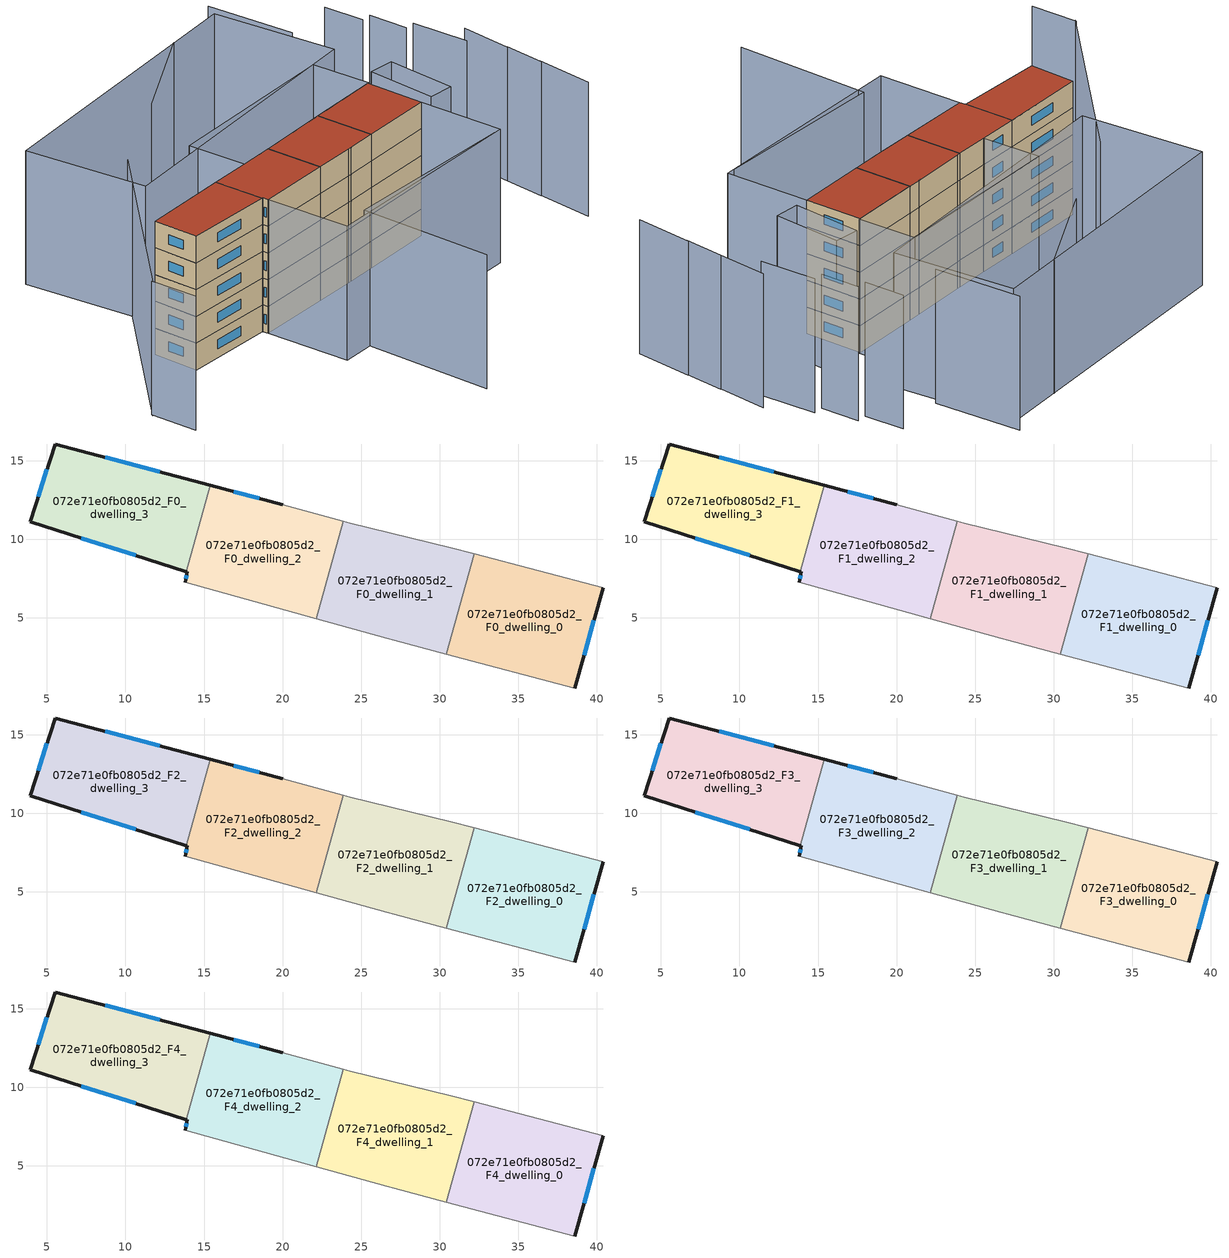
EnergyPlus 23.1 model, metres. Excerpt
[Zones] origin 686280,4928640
072e71e0fb0805d2_F0_dwelling_0
 floor ground (EU_floor_Construction): 40.41,6.92 38.61,0.53 30.42,2.69 32.19,9.06 z0
 wall outside (EU_wall_Construction): 38.61,0.53 40.41,6.92 z0:3
 wall adiabatic (EU_wall_Construction): 40.41,6.92 32.19,9.06 / 30.42,2.69 38.61,0.53 z0:3
 wall to 072e71e0fb0805d2_F0_dwelling_1 (EU_wall_Construction): 32.19,9.06 30.42,2.69 z0:3
 window (EU_Window_Construction): 39.19,2.61 39.82,4.84 z0.98:2.02
072e71e0fb0805d2_F0_dwelling_1
 floor ground (EU_floor_Construction): 32.19,9.06 30.42,2.69 27.1,3.56 26.64,3.69 22.14,4.94 23.87,11.15 24.32,11.03 30.71,9.45 z0
 wall adiabatic (EU_wall_Construction): 22.14,4.94 26.64,3.69 27.1,3.56 30.42,2.69 / 32.19,9.06 30.71,9.45 24.32,11.03 23.87,11.15 z0:3
 wall to 072e71e0fb0805d2_F0_dwelling_2 (EU_wall_Construction): 23.87,11.15 22.14,4.94 z0:3
072e71e0fb0805d2_F0_dwelling_2
 floor ground (EU_floor_Construction): 23.87,11.15 22.14,4.94 13.8,7.26 13.94,7.92 13.87,7.94 15.4,13.43 20.01,12.2 z0
 wall outside (EU_wall_Construction): 13.87,7.94 13.94,7.92 13.8,7.26 / 20.01,12.2 15.4,13.43 z0:3
 wall adiabatic (EU_wall_Construction): 13.8,7.26 22.14,4.94 / 23.87,11.15 20.01,12.2 z0:3
 wall to 072e71e0fb0805d2_F0_dwelling_3 (EU_wall_Construction): 15.4,13.43 13.87,7.94 z0:3
 window (EU_Window_Construction): 13.89,7.71 13.84,7.48 / 18.51,12.6 16.9,13.03 z0.98:2.02
072e71e0fb0805d2_F0_dwelling_3
 floor ground (EU_floor_Construction): 15.4,13.43 13.87,7.94 3.95,11.1 5.52,16.06 z0
 wall outside (EU_wall_Construction): 15.4,13.43 5.52,16.06 3.95,11.1 13.87,7.94 z0:3
 window (EU_Window_Construction): 7.17,10.07 10.64,8.97 / 5.01,14.45 4.46,12.72 / 12.18,14.29 8.73,15.21 z0.98:2.02
072e71e0fb0805d2_F1_dwelling_0
 floor to 072e71e0fb0805d2_F0_dwelling_0 (EU_floor_Construction): 40.41,6.92 38.61,0.53 30.42,2.69 32.19,9.06 z3
 wall outside (EU_wall_Construction): 38.61,0.53 40.41,6.92 z3:6
 wall adiabatic (EU_wall_Construction): 40.41,6.92 32.19,9.06 / 30.42,2.69 38.61,0.53 z3:6
 wall to 072e71e0fb0805d2_F1_dwelling_1 (EU_wall_Construction): 32.19,9.06 30.42,2.69 z3:6
 window (EU_Window_Construction): 39.19,2.61 39.82,4.84 z3.98:5.02
072e71e0fb0805d2_F1_dwelling_1
 floor to 072e71e0fb0805d2_F0_dwelling_1 (EU_floor_Construction): 32.19,9.06 30.42,2.69 27.1,3.56 26.64,3.69 22.14,4.94 23.87,11.15 24.32,11.03 30.71,9.45 z3
 wall adiabatic (EU_wall_Construction): 22.14,4.94 26.64,3.69 27.1,3.56 30.42,2.69 / 32.19,9.06 30.71,9.45 24.32,11.03 23.87,11.15 z3:6
 wall to 072e71e0fb0805d2_F1_dwelling_2 (EU_wall_Construction): 23.87,11.15 22.14,4.94 z3:6
072e71e0fb0805d2_F1_dwelling_2
 floor to 072e71e0fb0805d2_F0_dwelling_2 (EU_floor_Construction): 23.87,11.15 22.14,4.94 13.8,7.26 13.94,7.92 13.87,7.94 15.4,13.43 20.01,12.2 z3
 wall outside (EU_wall_Construction): 13.87,7.94 13.94,7.92 13.8,7.26 / 20.01,12.2 15.4,13.43 z3:6
 wall adiabatic (EU_wall_Construction): 13.8,7.26 22.14,4.94 / 23.87,11.15 20.01,12.2 z3:6
 wall to 072e71e0fb0805d2_F1_dwelling_3 (EU_wall_Construction): 15.4,13.43 13.87,7.94 z3:6
 window (EU_Window_Construction): 13.89,7.71 13.84,7.48 / 18.51,12.6 16.9,13.03 z3.98:5.02
072e71e0fb0805d2_F1_dwelling_3
 floor to 072e71e0fb0805d2_F0_dwelling_3 (EU_floor_Construction): 15.4,13.43 13.87,7.94 3.95,11.1 5.52,16.06 z3
 wall outside (EU_wall_Construction): 15.4,13.43 5.52,16.06 3.95,11.1 13.87,7.94 z3:6
 window (EU_Window_Construction): 7.17,10.07 10.64,8.97 / 5.01,14.45 4.46,12.72 / 12.18,14.29 8.73,15.21 z3.98:5.02
072e71e0fb0805d2_F2_dwelling_0
 floor to 072e71e0fb0805d2_F1_dwelling_0 (EU_floor_Construction): 40.41,6.92 38.61,0.53 30.42,2.69 32.19,9.06 z6
 wall outside (EU_wall_Construction): 38.61,0.53 40.41,6.92 z6:9
 wall adiabatic (EU_wall_Construction): 40.41,6.92 32.19,9.06 / 30.42,2.69 38.61,0.53 z6:9
 wall to 072e71e0fb0805d2_F2_dwelling_1 (EU_wall_Construction): 32.19,9.06 30.42,2.69 z6:9
 window (EU_Window_Construction): 39.19,2.61 39.82,4.84 z6.98:8.02
072e71e0fb0805d2_F2_dwelling_1
 floor to 072e71e0fb0805d2_F1_dwelling_1 (EU_floor_Construction): 32.19,9.06 30.42,2.69 27.1,3.56 26.64,3.69 22.14,4.94 23.87,11.15 24.32,11.03 30.71,9.45 z6
 wall adiabatic (EU_wall_Construction): 22.14,4.94 26.64,3.69 27.1,3.56 30.42,2.69 / 32.19,9.06 30.71,9.45 24.32,11.03 23.87,11.15 z6:9
 wall to 072e71e0fb0805d2_F2_dwelling_2 (EU_wall_Construction): 23.87,11.15 22.14,4.94 z6:9
072e71e0fb0805d2_F2_dwelling_2
 floor to 072e71e0fb0805d2_F1_dwelling_2 (EU_floor_Construction): 23.87,11.15 22.14,4.94 13.8,7.26 13.94,7.92 13.87,7.94 15.4,13.43 20.01,12.2 z6
 wall outside (EU_wall_Construction): 13.87,7.94 13.94,7.92 13.8,7.26 / 20.01,12.2 15.4,13.43 z6:9
 wall adiabatic (EU_wall_Construction): 13.8,7.26 22.14,4.94 / 23.87,11.15 20.01,12.2 z6:9
 wall to 072e71e0fb0805d2_F2_dwelling_3 (EU_wall_Construction): 15.4,13.43 13.87,7.94 z6:9
 window (EU_Window_Construction): 13.89,7.71 13.84,7.48 / 18.51,12.6 16.9,13.03 z6.98:8.02
072e71e0fb0805d2_F2_dwelling_3
 floor to 072e71e0fb0805d2_F1_dwelling_3 (EU_floor_Construction): 15.4,13.43 13.87,7.94 3.95,11.1 5.52,16.06 z6
 wall outside (EU_wall_Construction): 15.4,13.43 5.52,16.06 3.95,11.1 13.87,7.94 z6:9
 window (EU_Window_Construction): 7.17,10.07 10.64,8.97 / 5.01,14.45 4.46,12.72 / 12.18,14.29 8.73,15.21 z6.98:8.02
072e71e0fb0805d2_F3_dwelling_0
 floor to 072e71e0fb0805d2_F2_dwelling_0 (EU_floor_Construction): 40.41,6.92 38.61,0.53 30.42,2.69 32.19,9.06 z9
 wall outside (EU_wall_Construction): 38.61,0.53 40.41,6.92 z9:12
 wall adiabatic (EU_wall_Construction): 40.41,6.92 32.19,9.06 / 30.42,2.69 38.61,0.53 z9:12
 wall to 072e71e0fb0805d2_F3_dwelling_1 (EU_wall_Construction): 32.19,9.06 30.42,2.69 z9:12
 window (EU_Window_Construction): 39.19,2.61 39.82,4.84 z9.98:11.02
072e71e0fb0805d2_F3_dwelling_1
 floor to 072e71e0fb0805d2_F2_dwelling_1 (EU_floor_Construction): 32.19,9.06 30.42,2.69 27.1,3.56 26.64,3.69 22.14,4.94 23.87,11.15 24.32,11.03 30.71,9.45 z9
 wall adiabatic (EU_wall_Construction): 22.14,4.94 26.64,3.69 27.1,3.56 30.42,2.69 / 32.19,9.06 30.71,9.45 24.32,11.03 23.87,11.15 z9:12
 wall to 072e71e0fb0805d2_F3_dwelling_2 (EU_wall_Construction): 23.87,11.15 22.14,4.94 z9:12
072e71e0fb0805d2_F3_dwelling_2
 floor to 072e71e0fb0805d2_F2_dwelling_2 (EU_floor_Construction): 23.87,11.15 22.14,4.94 13.8,7.26 13.94,7.92 13.87,7.94 15.4,13.43 20.01,12.2 z9
 wall outside (EU_wall_Construction): 13.87,7.94 13.94,7.92 13.8,7.26 / 20.01,12.2 15.4,13.43 z9:12
 wall adiabatic (EU_wall_Construction): 13.8,7.26 22.14,4.94 / 23.87,11.15 20.01,12.2 z9:12
 wall to 072e71e0fb0805d2_F3_dwelling_3 (EU_wall_Construction): 15.4,13.43 13.87,7.94 z9:12
 window (EU_Window_Construction): 13.89,7.71 13.84,7.48 / 18.51,12.6 16.9,13.03 z9.98:11.02
072e71e0fb0805d2_F3_dwelling_3
 floor to 072e71e0fb0805d2_F2_dwelling_3 (EU_floor_Construction): 15.4,13.43 13.87,7.94 3.95,11.1 5.52,16.06 z9
 wall outside (EU_wall_Construction): 15.4,13.43 5.52,16.06 3.95,11.1 13.87,7.94 z9:12
 window (EU_Window_Construction): 7.17,10.07 10.64,8.97 / 5.01,14.45 4.46,12.72 / 12.18,14.29 8.73,15.21 z9.98:11.02
072e71e0fb0805d2_F4_dwelling_0
 floor to 072e71e0fb0805d2_F3_dwelling_0 (EU_floor_Construction): 40.41,6.92 38.61,0.53 30.42,2.69 32.19,9.06 z12
 wall outside (EU_wall_Construction): 38.61,0.53 40.41,6.92 z12:15
 wall adiabatic (EU_wall_Construction): 40.41,6.92 32.19,9.06 / 30.42,2.69 38.61,0.53 z12:15
 wall to 072e71e0fb0805d2_F4_dwelling_1 (EU_wall_Construction): 32.19,9.06 30.42,2.69 z12:15
 window (EU_Window_Construction): 39.19,2.61 39.82,4.84 z12.98:14.02
 roof outside (EU_roof_Construction): 38.61,0.53 40.41,6.92 32.19,9.06 30.42,2.69 z15
072e71e0fb0805d2_F4_dwelling_1
 floor to 072e71e0fb0805d2_F3_dwelling_1 (EU_floor_Construction): 32.19,9.06 30.42,2.69 27.1,3.56 26.64,3.69 22.14,4.94 23.87,11.15 24.32,11.03 30.71,9.45 z12
 wall adiabatic (EU_wall_Construction): 22.14,4.94 26.64,3.69 27.1,3.56 30.42,2.69 / 32.19,9.06 30.71,9.45 24.32,11.03 23.87,11.15 z12:15
 wall to 072e71e0fb0805d2_F4_dwelling_2 (EU_wall_Construction): 23.87,11.15 22.14,4.94 z12:15
 roof outside (EU_roof_Construction): 30.42,2.69 32.19,9.06 30.71,9.45 24.32,11.03 23.87,11.15 22.14,4.94 26.64,3.69 27.1,3.56 z15
072e71e0fb0805d2_F4_dwelling_2
 floor to 072e71e0fb0805d2_F3_dwelling_2 (EU_floor_Construction): 23.87,11.15 22.14,4.94 13.8,7.26 13.94,7.92 13.87,7.94 15.4,13.43 20.01,12.2 z12
 wall outside (EU_wall_Construction): 13.87,7.94 13.94,7.92 13.8,7.26 / 20.01,12.2 15.4,13.43 z12:15
 wall adiabatic (EU_wall_Construction): 13.8,7.26 22.14,4.94 / 23.87,11.15 20.01,12.2 z12:15
 wall to 072e71e0fb0805d2_F4_dwelling_3 (EU_wall_Construction): 15.4,13.43 13.87,7.94 z12:15
 window (EU_Window_Construction): 13.89,7.71 13.84,7.48 / 18.51,12.6 16.9,13.03 z12.98:14.02
 roof outside (EU_roof_Construction): 22.14,4.94 23.87,11.15 20.01,12.2 15.4,13.43 13.87,7.94 13.94,7.92 13.8,7.26 z15
072e71e0fb0805d2_F4_dwelling_3
 floor to 072e71e0fb0805d2_F3_dwelling_3 (EU_floor_Construction): 15.4,13.43 13.87,7.94 3.95,11.1 5.52,16.06 z12
 wall outside (EU_wall_Construction): 15.4,13.43 5.52,16.06 3.95,11.1 13.87,7.94 z12:15
 window (EU_Window_Construction): 7.17,10.07 10.64,8.97 / 5.01,14.45 4.46,12.72 / 12.18,14.29 8.73,15.21 z12.98:14.02
 roof outside (EU_roof_Construction): 13.87,7.94 15.4,13.43 5.52,16.06 3.95,11.1 z15
shading: 48.47,-13.43 51.03,-7.25 / 10.57,-17.19 15.11,-2.42 / 15.11,-2.42 35.15,-8.57 / 50.89,-7.5 52.64,-3.22 / 52.6,-3.21 54.8,2.17 / 52.41,1 53.97,7.29 / 52.84,7.6 54,11.95 / 52.85,12.26 54.05,16.73 / -6.53,11.8 -7.97,6.57 / 47.78,17.77 50.11,27.61 / 41.58,27.97 28.72,25.36 / 16.66,23.32 -6.66,11.65 / 13.8,7.26 38.61,0.53 / 38.61,0.53 36.07,-8.82 / 36.07,-8.82 11.26,-2.09 / 11.26,-2.09 13.8,7.26 / 40.01,0.04 42.87,7.47 / 42.87,7.47 45.58,6.43 / 45.58,6.43 42.72,-1 / 42.72,-1 40.01,0.04 / 40.56,6.88 19.99,12.14 / 19.99,12.14 21.66,18.67 / 21.66,18.67 42.23,13.41 / 42.23,13.41 40.56,6.88 / 45.96,12.64 12.05,19.64 / 12.05,19.64 14.9,33.47 / 14.9,33.47 48.81,26.48 / 48.81,26.48 45.96,12.64 z0:15
[Building]
EU S2 Campaign: North Axis=0; Terrain=City; Solar Distribution=FullExterior
[Site:Location]
Bologna: Latitude=44.5; Longitude=11.25; Time Zone=1; Elevation=37
[SizingPeriod:WeatherFileDays]
AnnualSizingPeriod: Begin Month=1; Begin Day of Month=1; End Month=12; End Day of Month=31; Day of Week for Start Day=Monday; Use Weather File Daylight Saving Period=No; Use Weather File Rain and Snow Indicators=No
[MATERIAL]
EU_InternalMass_Material: Roughness=MediumRough; Thickness=0.1; Conductivity=1; Density=1800; Specific Heat=900; Thermal Absorptance=0.9; Solar Absorptance=0.7; Visible Absorptance=0.7
[MATERIAL:NOMASS] Roughness=MediumRough; Thermal Absorptance=0.9; Solar Absorptance=0.7; Visible Absorptance=0.7
Name | Thermal Resistance
EU_wall_NoMass | 0.905828
EU_roof_NoMass | 0.37593
EU_floor_NoMass | 0.67114
[WINDOWMATERIAL:SIMPLEGLAZINGSYSTEM]
EU_Window_SimpleGlazing: UFactor=4.52486; Solar Heat Gain Coefficient=0.85; Visible Transmittance=0.85
[CONSTRUCTION]
EU_wall_Construction: EU_wall_NoMass
EU_roof_Construction: EU_roof_NoMass
EU_floor_Construction: EU_floor_NoMass
EU_Window_Construction: EU_Window_SimpleGlazing
EU_InternalMass_Construction: EU_InternalMass_Material
[ZONE] Type=1; Multiplier=1; Ceiling Height=autocalculate; Floor Area=autocalculate; Part of Total Floor Area=Yes
Name | Volume
072e71e0fb0805d2_F0_dwelling_0; 072e71e0fb0805d2_F1_dwelling_0; 072e71e0fb0805d2_F2_dwelling_0; 072e71e0fb0805d2_F3_dwelling_0; 072e71e0fb0805d2_F4_dwelling_0; 072e71e0fb0805d2_F0_dwelling_3 | 168.58
072e71e0fb0805d2_F0_dwelling_1 | 168.589
072e71e0fb0805d2_F1_dwelling_1; 072e71e0fb0805d2_F2_dwelling_1; 072e71e0fb0805d2_F3_dwelling_1; 072e71e0fb0805d2_F4_dwelling_1 | 168.587
072e71e0fb0805d2_F0_dwelling_2 | 168.576
072e71e0fb0805d2_F1_dwelling_2; 072e71e0fb0805d2_F2_dwelling_2; 072e71e0fb0805d2_F3_dwelling_2; 072e71e0fb0805d2_F4_dwelling_2 | 168.575
072e71e0fb0805d2_F1_dwelling_3; 072e71e0fb0805d2_F2_dwelling_3; 072e71e0fb0805d2_F3_dwelling_3; 072e71e0fb0805d2_F4_dwelling_3 | 168.579
[INTERNALMASS] Construction=EU_InternalMass_Construction
Name | Zone or ZoneList | Surface Area
072e71e0fb0805d2_F0_dwelling_0_EU_InternalMass | 072e71e0fb0805d2_F0_dwelling_0 | 56.1933
072e71e0fb0805d2_F0_dwelling_1_EU_InternalMass | 072e71e0fb0805d2_F0_dwelling_1 | 56.196
072e71e0fb0805d2_F0_dwelling_2_EU_InternalMass | 072e71e0fb0805d2_F0_dwelling_2 | 56.192
072e71e0fb0805d2_F0_dwelling_3_EU_InternalMass | 072e71e0fb0805d2_F0_dwelling_3 | 56.1932
072e71e0fb0805d2_F1_dwelling_0_EU_InternalMass | 072e71e0fb0805d2_F1_dwelling_0 | 56.1933
072e71e0fb0805d2_F1_dwelling_1_EU_InternalMass | 072e71e0fb0805d2_F1_dwelling_1 | 56.196
072e71e0fb0805d2_F1_dwelling_2_EU_InternalMass | 072e71e0fb0805d2_F1_dwelling_2 | 56.192
072e71e0fb0805d2_F1_dwelling_3_EU_InternalMass | 072e71e0fb0805d2_F1_dwelling_3 | 56.1932
072e71e0fb0805d2_F2_dwelling_0_EU_InternalMass | 072e71e0fb0805d2_F2_dwelling_0 | 56.1933
072e71e0fb0805d2_F2_dwelling_1_EU_InternalMass | 072e71e0fb0805d2_F2_dwelling_1 | 56.196
072e71e0fb0805d2_F2_dwelling_2_EU_InternalMass | 072e71e0fb0805d2_F2_dwelling_2 | 56.192
072e71e0fb0805d2_F2_dwelling_3_EU_InternalMass | 072e71e0fb0805d2_F2_dwelling_3 | 56.1932
072e71e0fb0805d2_F3_dwelling_0_EU_InternalMass | 072e71e0fb0805d2_F3_dwelling_0 | 56.1933
072e71e0fb0805d2_F3_dwelling_1_EU_InternalMass | 072e71e0fb0805d2_F3_dwelling_1 | 56.196
072e71e0fb0805d2_F3_dwelling_2_EU_InternalMass | 072e71e0fb0805d2_F3_dwelling_2 | 56.192
072e71e0fb0805d2_F3_dwelling_3_EU_InternalMass | 072e71e0fb0805d2_F3_dwelling_3 | 56.1932
072e71e0fb0805d2_F4_dwelling_0_EU_InternalMass | 072e71e0fb0805d2_F4_dwelling_0 | 56.1933
072e71e0fb0805d2_F4_dwelling_1_EU_InternalMass | 072e71e0fb0805d2_F4_dwelling_1 | 56.196
072e71e0fb0805d2_F4_dwelling_2_EU_InternalMass | 072e71e0fb0805d2_F4_dwelling_2 | 56.192
072e71e0fb0805d2_F4_dwelling_3_EU_InternalMass | 072e71e0fb0805d2_F4_dwelling_3 | 56.1932
[OTHEREQUIPMENT] Fuel Type=Electricity; Design Level Calculation Method=Watts/Area; Power per Zone Floor Area=1; Fraction Latent=0; Fraction Radiant=0; Fraction Lost=0; Carbon Dioxide Generation Rate=0; EndUse Subcategory=EU_Step8_InternalGains
Name | Zone or ZoneList or Space or SpaceList | Schedule
EU_Step8_InternalGain_072e71e0fb0805d2_F0_dwelling_0_f000 | 072e71e0fb0805d2_F0_dwelling_0 | EU_Step8_GainSchedule_072e71e0fb0805d2_F0_dwelling_0_f000
EU_Step8_InternalGain_072e71e0fb0805d2_F0_dwelling_1_f000 | 072e71e0fb0805d2_F0_dwelling_1 | EU_Step8_GainSchedule_072e71e0fb0805d2_F0_dwelling_1_f000
EU_Step8_InternalGain_072e71e0fb0805d2_F0_dwelling_2_f000 | 072e71e0fb0805d2_F0_dwelling_2 | EU_Step8_GainSchedule_072e71e0fb0805d2_F0_dwelling_2_f000
EU_Step8_InternalGain_072e71e0fb0805d2_F0_dwelling_3_f000 | 072e71e0fb0805d2_F0_dwelling_3 | EU_Step8_GainSchedule_072e71e0fb0805d2_F0_dwelling_3_f000
EU_Step8_InternalGain_072e71e0fb0805d2_F1_dwelling_0_f000 | 072e71e0fb0805d2_F1_dwelling_0 | EU_Step8_GainSchedule_072e71e0fb0805d2_F1_dwelling_0_f000
EU_Step8_InternalGain_072e71e0fb0805d2_F1_dwelling_1_f000 | 072e71e0fb0805d2_F1_dwelling_1 | EU_Step8_GainSchedule_072e71e0fb0805d2_F1_dwelling_1_f000
EU_Step8_InternalGain_072e71e0fb0805d2_F1_dwelling_2_f000 | 072e71e0fb0805d2_F1_dwelling_2 | EU_Step8_GainSchedule_072e71e0fb0805d2_F1_dwelling_2_f000
EU_Step8_InternalGain_072e71e0fb0805d2_F1_dwelling_3_f000 | 072e71e0fb0805d2_F1_dwelling_3 | EU_Step8_GainSchedule_072e71e0fb0805d2_F1_dwelling_3_f000
EU_Step8_InternalGain_072e71e0fb0805d2_F2_dwelling_0_f000 | 072e71e0fb0805d2_F2_dwelling_0 | EU_Step8_GainSchedule_072e71e0fb0805d2_F2_dwelling_0_f000
EU_Step8_InternalGain_072e71e0fb0805d2_F2_dwelling_1_f000 | 072e71e0fb0805d2_F2_dwelling_1 | EU_Step8_GainSchedule_072e71e0fb0805d2_F2_dwelling_1_f000
EU_Step8_InternalGain_072e71e0fb0805d2_F2_dwelling_2_f000 | 072e71e0fb0805d2_F2_dwelling_2 | EU_Step8_GainSchedule_072e71e0fb0805d2_F2_dwelling_2_f000
EU_Step8_InternalGain_072e71e0fb0805d2_F2_dwelling_3_f000 | 072e71e0fb0805d2_F2_dwelling_3 | EU_Step8_GainSchedule_072e71e0fb0805d2_F2_dwelling_3_f000
EU_Step8_InternalGain_072e71e0fb0805d2_F3_dwelling_0_f000 | 072e71e0fb0805d2_F3_dwelling_0 | EU_Step8_GainSchedule_072e71e0fb0805d2_F3_dwelling_0_f000
EU_Step8_InternalGain_072e71e0fb0805d2_F3_dwelling_1_f000 | 072e71e0fb0805d2_F3_dwelling_1 | EU_Step8_GainSchedule_072e71e0fb0805d2_F3_dwelling_1_f000
EU_Step8_InternalGain_072e71e0fb0805d2_F3_dwelling_2_f000 | 072e71e0fb0805d2_F3_dwelling_2 | EU_Step8_GainSchedule_072e71e0fb0805d2_F3_dwelling_2_f000
EU_Step8_InternalGain_072e71e0fb0805d2_F3_dwelling_3_f000 | 072e71e0fb0805d2_F3_dwelling_3 | EU_Step8_GainSchedule_072e71e0fb0805d2_F3_dwelling_3_f000
EU_Step8_InternalGain_072e71e0fb0805d2_F4_dwelling_0_f000 | 072e71e0fb0805d2_F4_dwelling_0 | EU_Step8_GainSchedule_072e71e0fb0805d2_F4_dwelling_0_f000
EU_Step8_InternalGain_072e71e0fb0805d2_F4_dwelling_1_f000 | 072e71e0fb0805d2_F4_dwelling_1 | EU_Step8_GainSchedule_072e71e0fb0805d2_F4_dwelling_1_f000
EU_Step8_InternalGain_072e71e0fb0805d2_F4_dwelling_2_f000 | 072e71e0fb0805d2_F4_dwelling_2 | EU_Step8_GainSchedule_072e71e0fb0805d2_F4_dwelling_2_f000
EU_Step8_InternalGain_072e71e0fb0805d2_F4_dwelling_3_f000 | 072e71e0fb0805d2_F4_dwelling_3 | EU_Step8_GainSchedule_072e71e0fb0805d2_F4_dwelling_3_f000
[ZONEVENTILATION:DESIGNFLOWRATE] Schedule=EU_AlwaysOn; Design Flow Rate Calculation Method=AirChanges/Hour; Air Changes per Hour=0.73129; Ventilation Type=Natural; Fan Pressure Rise=0; Fan Total Efficiency=1; Constant Term Coefficient=1; Temperature Term Coefficient=0; Velocity Term Coefficient=0; Velocity Squared Term Coefficient=0; Minimum Indoor Temperature=-100; Maximum Indoor Temperature=100; Delta Temperature=-100; Minimum Outdoor Temperature=-100; Maximum Outdoor Temperature=100; Maximum Wind Speed=40
Name | Zone or ZoneList or Space or SpaceList
EU_ConstantAir_072e71e0fb0805d2_F0_dwelling_0 | 072e71e0fb0805d2_F0_dwelling_0
EU_ConstantAir_072e71e0fb0805d2_F0_dwelling_1 | 072e71e0fb0805d2_F0_dwelling_1
EU_ConstantAir_072e71e0fb0805d2_F0_dwelling_2 | 072e71e0fb0805d2_F0_dwelling_2
EU_ConstantAir_072e71e0fb0805d2_F0_dwelling_3 | 072e71e0fb0805d2_F0_dwelling_3
EU_ConstantAir_072e71e0fb0805d2_F1_dwelling_0 | 072e71e0fb0805d2_F1_dwelling_0
EU_ConstantAir_072e71e0fb0805d2_F1_dwelling_1 | 072e71e0fb0805d2_F1_dwelling_1
EU_ConstantAir_072e71e0fb0805d2_F1_dwelling_2 | 072e71e0fb0805d2_F1_dwelling_2
EU_ConstantAir_072e71e0fb0805d2_F1_dwelling_3 | 072e71e0fb0805d2_F1_dwelling_3
EU_ConstantAir_072e71e0fb0805d2_F2_dwelling_0 | 072e71e0fb0805d2_F2_dwelling_0
EU_ConstantAir_072e71e0fb0805d2_F2_dwelling_1 | 072e71e0fb0805d2_F2_dwelling_1
EU_ConstantAir_072e71e0fb0805d2_F2_dwelling_2 | 072e71e0fb0805d2_F2_dwelling_2
EU_ConstantAir_072e71e0fb0805d2_F2_dwelling_3 | 072e71e0fb0805d2_F2_dwelling_3
EU_ConstantAir_072e71e0fb0805d2_F3_dwelling_0 | 072e71e0fb0805d2_F3_dwelling_0
EU_ConstantAir_072e71e0fb0805d2_F3_dwelling_1 | 072e71e0fb0805d2_F3_dwelling_1
EU_ConstantAir_072e71e0fb0805d2_F3_dwelling_2 | 072e71e0fb0805d2_F3_dwelling_2
EU_ConstantAir_072e71e0fb0805d2_F3_dwelling_3 | 072e71e0fb0805d2_F3_dwelling_3
EU_ConstantAir_072e71e0fb0805d2_F4_dwelling_0 | 072e71e0fb0805d2_F4_dwelling_0
EU_ConstantAir_072e71e0fb0805d2_F4_dwelling_1 | 072e71e0fb0805d2_F4_dwelling_1
EU_ConstantAir_072e71e0fb0805d2_F4_dwelling_2 | 072e71e0fb0805d2_F4_dwelling_2
EU_ConstantAir_072e71e0fb0805d2_F4_dwelling_3 | 072e71e0fb0805d2_F4_dwelling_3
[HVACTEMPLATE:THERMOSTAT] Constant Heating Setpoint=20; Constant Cooling Setpoint=50
EU_HeatOnly_072e71e0fb0805d2_F0_dwelling_0; EU_HeatOnly_072e71e0fb0805d2_F0_dwelling_1; EU_HeatOnly_072e71e0fb0805d2_F0_dwelling_2; EU_HeatOnly_072e71e0fb0805d2_F0_dwelling_3; EU_HeatOnly_072e71e0fb0805d2_F1_dwelling_0; EU_HeatOnly_072e71e0fb0805d2_F1_dwelling_1; EU_HeatOnly_072e71e0fb0805d2_F1_dwelling_2; EU_HeatOnly_072e71e0fb0805d2_F1_dwelling_3; EU_HeatOnly_072e71e0fb0805d2_F2_dwelling_0; EU_HeatOnly_072e71e0fb0805d2_F2_dwelling_1; EU_HeatOnly_072e71e0fb0805d2_F2_dwelling_2; EU_HeatOnly_072e71e0fb0805d2_F2_dwelling_3; EU_HeatOnly_072e71e0fb0805d2_F3_dwelling_0; EU_HeatOnly_072e71e0fb0805d2_F3_dwelling_1; EU_HeatOnly_072e71e0fb0805d2_F3_dwelling_2; EU_HeatOnly_072e71e0fb0805d2_F3_dwelling_3; EU_HeatOnly_072e71e0fb0805d2_F4_dwelling_0; EU_HeatOnly_072e71e0fb0805d2_F4_dwelling_1; EU_HeatOnly_072e71e0fb0805d2_F4_dwelling_2; EU_HeatOnly_072e71e0fb0805d2_F4_dwelling_3
[HVACTEMPLATE:ZONE:IDEALLOADSAIRSYSTEM] System Availability Schedule=EU_AlwaysOn; Maximum Heating Supply Air Temperature=50; Minimum Cooling Supply Air Temperature=13; Maximum Heating Supply Air Humidity Ratio=0.0156; Minimum Cooling Supply Air Humidity Ratio=0.0077; Heating Limit=NoLimit; Cooling Limit=NoLimit; Heating Availability Schedule=EU_AlwaysOn; Cooling Availability Schedule=EU_CoolingOff; Dehumidification Control Type=ConstantSensibleHeatRatio; Cooling Sensible Heat Ratio=0.7; Dehumidification Setpoint=60; Humidification Control Type=None; Humidification Setpoint=30; Outdoor Air Method=None; Outdoor Air Flow Rate per Person=0.00944; Outdoor Air Flow Rate per Zone Floor Area=0; Outdoor Air Flow Rate per Zone=0; Demand Controlled Ventilation Type=None; Outdoor Air Economizer Type=NoEconomizer; Heat Recovery Type=None; Sensible Heat Recovery Effectiveness=0.7; Latent Heat Recovery Effectiveness=0.65
Name | Template Thermostat
072e71e0fb0805d2_F0_dwelling_0 | EU_HeatOnly_072e71e0fb0805d2_F0_dwelling_0
072e71e0fb0805d2_F0_dwelling_1 | EU_HeatOnly_072e71e0fb0805d2_F0_dwelling_1
072e71e0fb0805d2_F0_dwelling_2 | EU_HeatOnly_072e71e0fb0805d2_F0_dwelling_2
072e71e0fb0805d2_F0_dwelling_3 | EU_HeatOnly_072e71e0fb0805d2_F0_dwelling_3
072e71e0fb0805d2_F1_dwelling_0 | EU_HeatOnly_072e71e0fb0805d2_F1_dwelling_0
072e71e0fb0805d2_F1_dwelling_1 | EU_HeatOnly_072e71e0fb0805d2_F1_dwelling_1
072e71e0fb0805d2_F1_dwelling_2 | EU_HeatOnly_072e71e0fb0805d2_F1_dwelling_2
072e71e0fb0805d2_F1_dwelling_3 | EU_HeatOnly_072e71e0fb0805d2_F1_dwelling_3
072e71e0fb0805d2_F2_dwelling_0 | EU_HeatOnly_072e71e0fb0805d2_F2_dwelling_0
072e71e0fb0805d2_F2_dwelling_1 | EU_HeatOnly_072e71e0fb0805d2_F2_dwelling_1
072e71e0fb0805d2_F2_dwelling_2 | EU_HeatOnly_072e71e0fb0805d2_F2_dwelling_2
072e71e0fb0805d2_F2_dwelling_3 | EU_HeatOnly_072e71e0fb0805d2_F2_dwelling_3
072e71e0fb0805d2_F3_dwelling_0 | EU_HeatOnly_072e71e0fb0805d2_F3_dwelling_0
072e71e0fb0805d2_F3_dwelling_1 | EU_HeatOnly_072e71e0fb0805d2_F3_dwelling_1
072e71e0fb0805d2_F3_dwelling_2 | EU_HeatOnly_072e71e0fb0805d2_F3_dwelling_2
072e71e0fb0805d2_F3_dwelling_3 | EU_HeatOnly_072e71e0fb0805d2_F3_dwelling_3
072e71e0fb0805d2_F4_dwelling_0 | EU_HeatOnly_072e71e0fb0805d2_F4_dwelling_0
072e71e0fb0805d2_F4_dwelling_1 | EU_HeatOnly_072e71e0fb0805d2_F4_dwelling_1
072e71e0fb0805d2_F4_dwelling_2 | EU_HeatOnly_072e71e0fb0805d2_F4_dwelling_2
072e71e0fb0805d2_F4_dwelling_3 | EU_HeatOnly_072e71e0fb0805d2_F4_dwelling_3
[SIZING:ZONE] Zone Cooling Design Supply Air Temperature Input Method=SupplyAirTemperature; Zone Cooling Design Supply Air Temperature=13; Zone Heating Design Supply Air Temperature Input Method=SupplyAirTemperature; Zone Heating Design Supply Air Temperature=50; Zone Cooling Design Supply Air Humidity Ratio=0.008; Zone Heating Design Supply Air Humidity Ratio=0.008; Cooling Design Air Flow Method=DesignDay; Cooling Design Air Flow Rate=0; Cooling Minimum Air Flow per Zone Floor Area=0.000762; Cooling Minimum Air Flow=0; Cooling Minimum Air Flow Fraction=0.2; Heating Design Air Flow Method=DesignDay; Heating Design Air Flow Rate=0; Heating Maximum Air Flow per Zone Floor Area=0.002032; Heating Maximum Air Flow=0.141576; Heating Maximum Air Flow Fraction=0.3; Account for Dedicated Outdoor Air System=No; Dedicated Outdoor Air System Control Strategy=NeutralSupplyAir; Dedicated Outdoor Air Low Setpoint Temperature for Design=autosize; Dedicated Outdoor Air High Setpoint Temperature for Design=autosize; Zone Load Sizing Method=Sensible Load Only No Latent Load; Zone Latent Cooling Design Supply Air Humidity Ratio Input Method=HumidityRatioDifference; Zone Cooling Design Supply Air Humidity Ratio Difference=0.005; Zone Latent Heating Design Supply Air Humidity Ratio Input Method=HumidityRatioDifference; Zone Humidification Design Supply Air Humidity Ratio Difference=0.005
072e71e0fb0805d2_F0_dwelling_0; 072e71e0fb0805d2_F0_dwelling_1; 072e71e0fb0805d2_F0_dwelling_2; 072e71e0fb0805d2_F0_dwelling_3; 072e71e0fb0805d2_F1_dwelling_0; 072e71e0fb0805d2_F1_dwelling_1; 072e71e0fb0805d2_F1_dwelling_2; 072e71e0fb0805d2_F1_dwelling_3; 072e71e0fb0805d2_F2_dwelling_0; 072e71e0fb0805d2_F2_dwelling_1; 072e71e0fb0805d2_F2_dwelling_2; 072e71e0fb0805d2_F2_dwelling_3; 072e71e0fb0805d2_F3_dwelling_0; 072e71e0fb0805d2_F3_dwelling_1; 072e71e0fb0805d2_F3_dwelling_2; 072e71e0fb0805d2_F3_dwelling_3; 072e71e0fb0805d2_F4_dwelling_0; 072e71e0fb0805d2_F4_dwelling_1; 072e71e0fb0805d2_F4_dwelling_2; 072e71e0fb0805d2_F4_dwelling_3
[SCHEDULE:CONSTANT]
Name | Hourly Value
EU_AlwaysOn | 1
EU_CoolingOff | 0
[SCHEDULE:FILE] Column Number=1; Rows to Skip at Top=0; Number of Hours of Data=8760; Column Separator=Comma; Interpolate to Timestep=No; Minutes per Item=60; Adjust Schedule for Daylight Savings=Yes
Name | File
EU_Step8_GainSchedule_072e71e0fb0805d2_F0_dwelling_0_f000 | ../../schedules/072e71e0fb0805d2/072e71e0fb0805d2_F0_dwelling_0_f000_gain.csv
EU_Step8_GainSchedule_072e71e0fb0805d2_F0_dwelling_1_f000 | ../../schedules/072e71e0fb0805d2/072e71e0fb0805d2_F0_dwelling_1_f000_gain.csv
EU_Step8_GainSchedule_072e71e0fb0805d2_F0_dwelling_2_f000 | ../../schedules/072e71e0fb0805d2/072e71e0fb0805d2_F0_dwelling_2_f000_gain.csv
EU_Step8_GainSchedule_072e71e0fb0805d2_F0_dwelling_3_f000 | ../../schedules/072e71e0fb0805d2/072e71e0fb0805d2_F0_dwelling_3_f000_gain.csv
EU_Step8_GainSchedule_072e71e0fb0805d2_F1_dwelling_0_f000 | ../../schedules/072e71e0fb0805d2/072e71e0fb0805d2_F1_dwelling_0_f000_gain.csv
EU_Step8_GainSchedule_072e71e0fb0805d2_F1_dwelling_1_f000 | ../../schedules/072e71e0fb0805d2/072e71e0fb0805d2_F1_dwelling_1_f000_gain.csv
EU_Step8_GainSchedule_072e71e0fb0805d2_F1_dwelling_2_f000 | ../../schedules/072e71e0fb0805d2/072e71e0fb0805d2_F1_dwelling_2_f000_gain.csv
EU_Step8_GainSchedule_072e71e0fb0805d2_F1_dwelling_3_f000 | ../../schedules/072e71e0fb0805d2/072e71e0fb0805d2_F1_dwelling_3_f000_gain.csv
EU_Step8_GainSchedule_072e71e0fb0805d2_F2_dwelling_0_f000 | ../../schedules/072e71e0fb0805d2/072e71e0fb0805d2_F2_dwelling_0_f000_gain.csv
EU_Step8_GainSchedule_072e71e0fb0805d2_F2_dwelling_1_f000 | ../../schedules/072e71e0fb0805d2/072e71e0fb0805d2_F2_dwelling_1_f000_gain.csv
EU_Step8_GainSchedule_072e71e0fb0805d2_F2_dwelling_2_f000 | ../../schedules/072e71e0fb0805d2/072e71e0fb0805d2_F2_dwelling_2_f000_gain.csv
EU_Step8_GainSchedule_072e71e0fb0805d2_F2_dwelling_3_f000 | ../../schedules/072e71e0fb0805d2/072e71e0fb0805d2_F2_dwelling_3_f000_gain.csv
EU_Step8_GainSchedule_072e71e0fb0805d2_F3_dwelling_0_f000 | ../../schedules/072e71e0fb0805d2/072e71e0fb0805d2_F3_dwelling_0_f000_gain.csv
EU_Step8_GainSchedule_072e71e0fb0805d2_F3_dwelling_1_f000 | ../../schedules/072e71e0fb0805d2/072e71e0fb0805d2_F3_dwelling_1_f000_gain.csv
EU_Step8_GainSchedule_072e71e0fb0805d2_F3_dwelling_2_f000 | ../../schedules/072e71e0fb0805d2/072e71e0fb0805d2_F3_dwelling_2_f000_gain.csv
EU_Step8_GainSchedule_072e71e0fb0805d2_F3_dwelling_3_f000 | ../../schedules/072e71e0fb0805d2/072e71e0fb0805d2_F3_dwelling_3_f000_gain.csv
EU_Step8_GainSchedule_072e71e0fb0805d2_F4_dwelling_0_f000 | ../../schedules/072e71e0fb0805d2/072e71e0fb0805d2_F4_dwelling_0_f000_gain.csv
EU_Step8_GainSchedule_072e71e0fb0805d2_F4_dwelling_1_f000 | ../../schedules/072e71e0fb0805d2/072e71e0fb0805d2_F4_dwelling_1_f000_gain.csv
EU_Step8_GainSchedule_072e71e0fb0805d2_F4_dwelling_2_f000 | ../../schedules/072e71e0fb0805d2/072e71e0fb0805d2_F4_dwelling_2_f000_gain.csv
EU_Step8_GainSchedule_072e71e0fb0805d2_F4_dwelling_3_f000 | ../../schedules/072e71e0fb0805d2/072e71e0fb0805d2_F4_dwelling_3_f000_gain.csv
